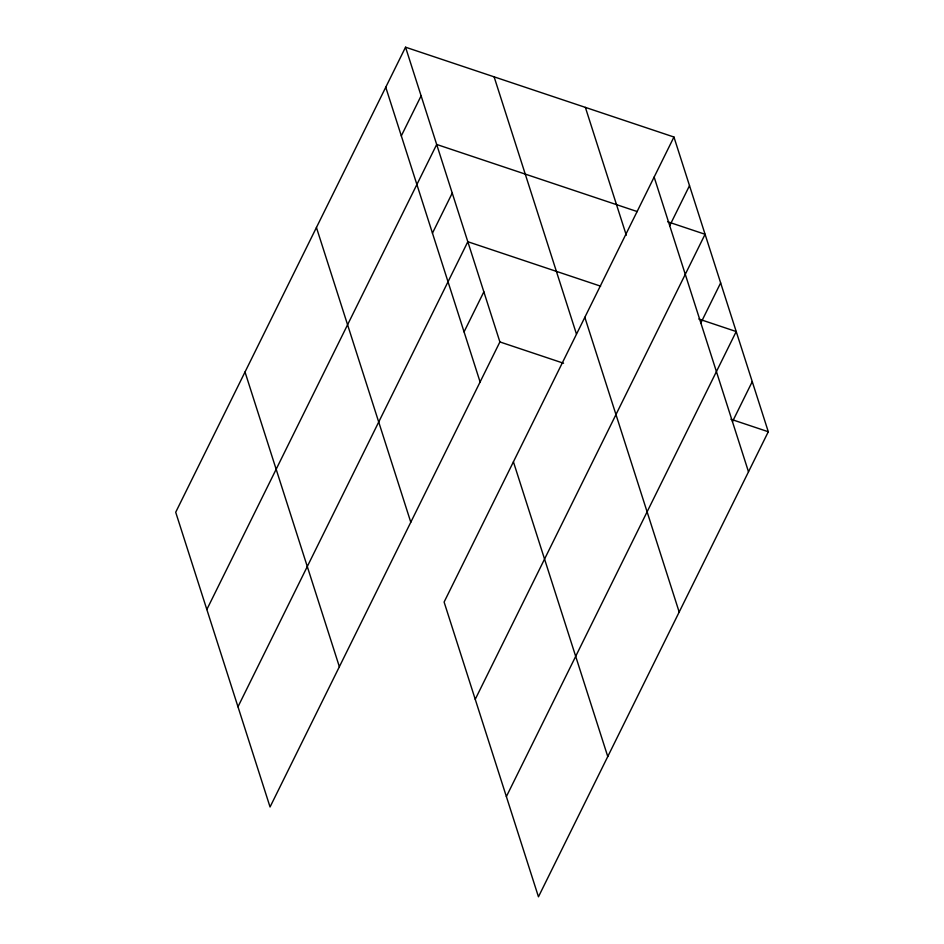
<?xml version="1.0" encoding="UTF-8"?>
<svg xmlns="http://www.w3.org/2000/svg" width="944" height="944" viewBox="0 0 944 944"><rect width="100%" height="100%" fill="white"/><g stroke="black" fill="none" stroke-linecap="round" stroke-linejoin="round"><path stroke-width="1.42" d="M405.542 47.2L175.702 512.25L270.055 806.978L499.895 341.94L405.542 47.2L673.945 137.022L768.298 431.75L538.458 896.8L444.105 602.06L673.945 137.022M401.318 135.877L421.118 95.828M206.842 609.505L436.683 144.467L637.271 211.586M432.458 233.144L452.247 193.095M237.982 706.773L467.823 241.723L600.632 286.174M464.059 331.875L483.859 291.826M669.721 225.699L689.509 185.649M475.233 699.327L705.074 234.277L667.715 221.781M700.849 322.966L720.65 282.917M506.373 796.594L736.214 331.545L698.855 319.037M732.461 421.697L752.25 381.647M499.895 341.94L563.556 363.239M730.927 419.254L768.298 431.75M654.145 177.071L748.498 471.799M585.374 107.38L626.297 235.209M584.832 317.314L679.184 612.054M494.113 76.842L576.442 333.999M513.418 461.817L607.771 756.557M385.754 87.249L480.107 381.99M316.441 227.504L410.793 522.233M245.015 371.995L339.368 666.735"/></g></svg>
